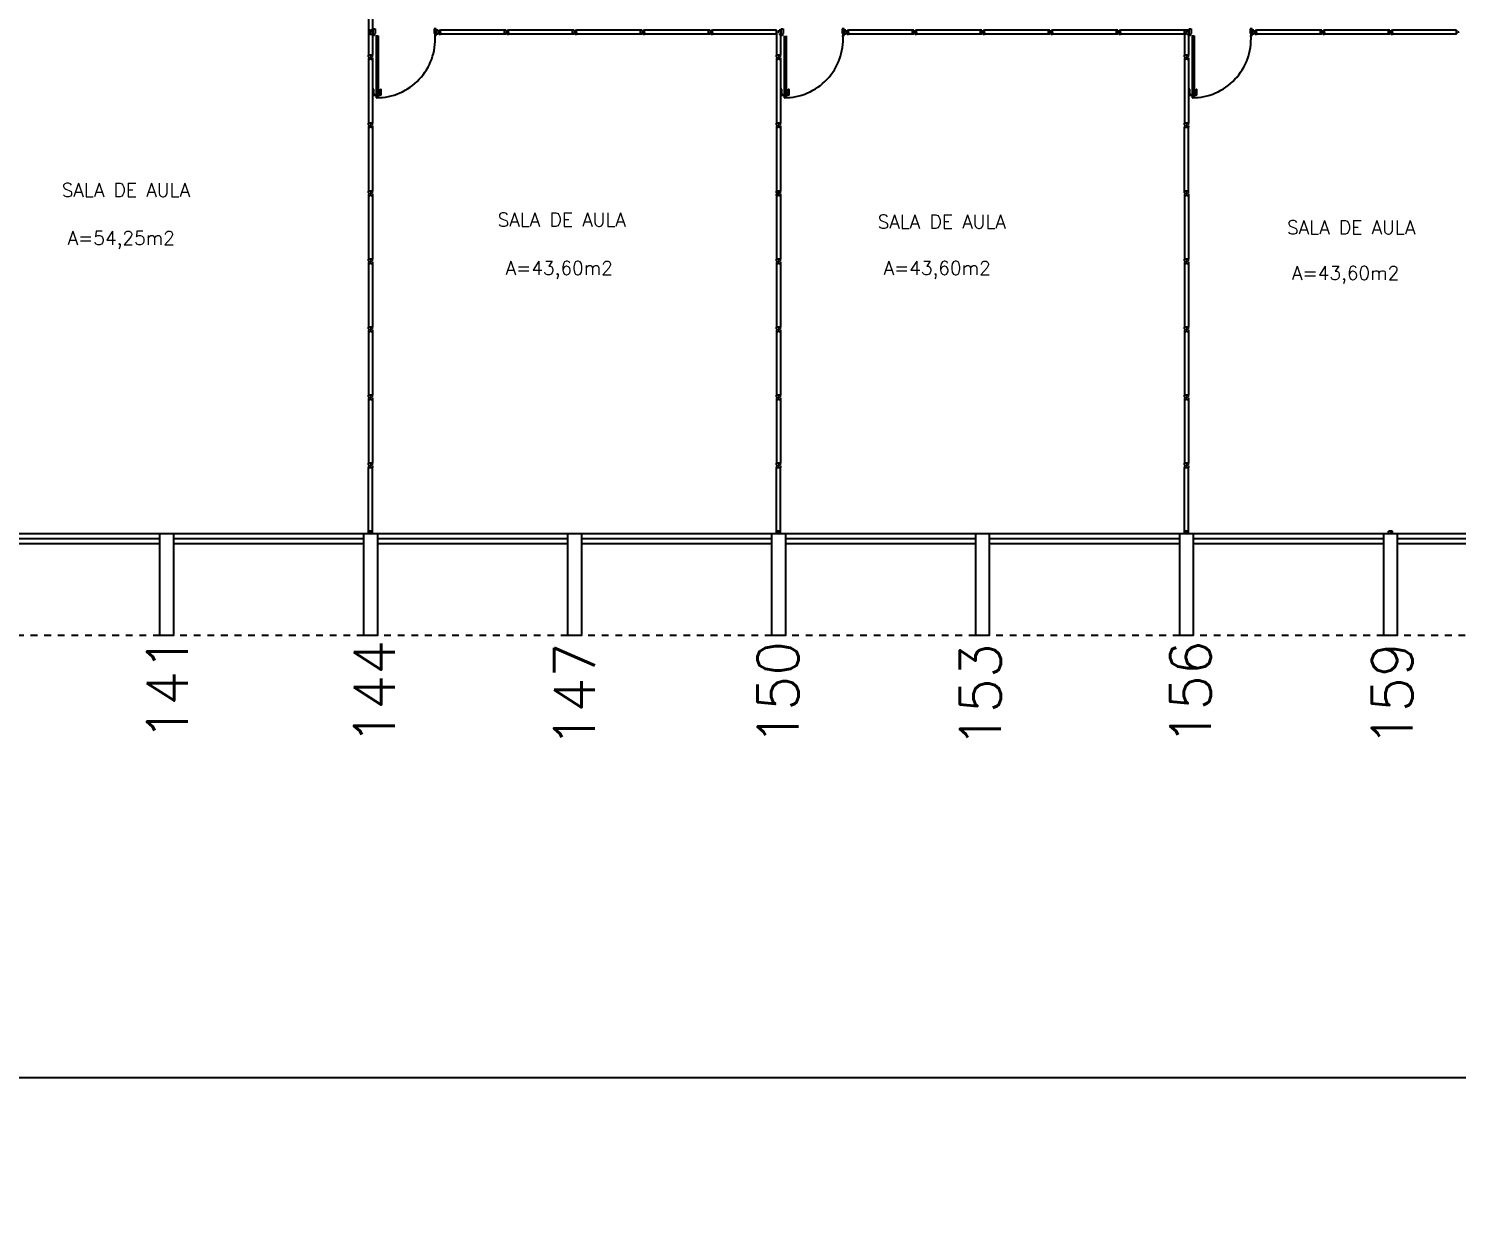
# Model space of a CAD drawing. Extents: x -250 to -5, y 354 to 449.
# Drawn here: x -97.63 to -76.63, y 356.9 to 374.32 of the extents above; entities that cross this region are included whole.
import ezdxf
from ezdxf.enums import TextEntityAlignment as Align

# ---------------------------------------------------------------- set-up
doc = ezdxf.new("R2010")
doc.units = 0
doc.header["$LTSCALE"] = 0.02
doc.header["$MEASUREMENT"] = 0
doc.header["$PDMODE"] = 98
doc.linetypes.add('HIDDEN2', pattern=[0.1875, 0.125, -0.0625])
doc.layers.get('0').update_dxf_attribs({"linetype": 'CONTINUOUS'})
doc.layers.get('DEFPOINTS').update_dxf_attribs({"linetype": 'CONTINUOUS'})
for name, color, linetype in [('ALV', 2, 'CONTINUOUS'), ('DIV', 2, 'CONTINUOUS'), ('ESQ', 2, 'CONTINUOUS'), ('ESTR', 3, 'CONTINUOUS'), ('NOPILAR1', 2, 'CONTINUOUS'), ('PROJ', 1, 'HIDDEN2'), ('TEXTO', 2, 'CONTINUOUS'), ('TEXTO-CENTRO-CUSTO', 2, 'CONTINUOUS'), ('ÁREA', 2, 'CONTINUOUS')]:
    doc.layers.add(name, color=color, linetype=linetype)
doc.styles.add('1', font='romans.shx')
doc.styles.add('NOPILAR', font='simplex.shx', dxfattribs={"height": 0.6})
doc.styles.add('UNB-100', font='simplex.shx', dxfattribs={"height": 0.2})
doc.dimstyles.new('1-600', dxfattribs={"dimtxt": 1.1, "dimasz": 2.5, "dimexe": 2, "dimexo": 4, "dimgap": 0.2, "dimtad": 1, "dimdec": 0, "dimzin": 4, "dimdsep": 46, "dimlunit": 6, "dimtxsty": '1', "dimblk1": 'NONE', "dimblk2": 'NONE', "dimsah": 1, "dimcen": 0, "dimclrd": 2, "dimclre": 2, "dimclrt": 2, "dimadec": 0, "dimazin": 0, "dimtfac": 1, "dimtdec": 0, "dimtmove": 2, "dimatfit": 3, "dimldrblk": 'NONE', "dimfxl": 0, "dimtolj": 1, "dimtzin": 0, "dimarcsym": 0})

# ---------------------------------------------------------------- blocks, each defined once
blk = doc.blocks.new('*D53')
at = {"color": 2, "linetype": 'ByBlock', "transparency": 16777216}
for p, q in [((-187.088, 351.649), (-187.088, 347.149)), ((-46.088, 351.649), (-46.088, 347.149)), ((-187.088, 349.149), (-46.088, 349.149))]:
    blk.add_line(p, q, dxfattribs=at)
at = {"layer": 'DEFPOINTS', "color": 0, "linetype": 'ByBlock', "transparency": 16777216}
for p in [(-187.088, 355.649), (-46.088, 355.649), (-46.088, 349.149)]:
    blk.add_point(p, dxfattribs=at)
at = {"color": 2, "linetype": 'ByBlock', "transparency": 16777216, "insert": (-116.588, 350.082), "char_height": 1.1, "attachment_point": 5, "style": '1'}
blk.add_mtext('\\A1;Biologia', dxfattribs=at)
blk = doc.blocks.new('_NONE')
at = {"color": 0, "linetype": 'ByBlock'}
blk.add_circle((0, 0), 0.25, dxfattribs=at)
blk = doc.blocks.new('DIV-TTS')
for p, q in [((-0.0051, 0), (0.0051, 0)), ((0, -0.0051), (0, 0.0051)), ((0.0205, 0.006), (0.03, 0.006)), ((0.0205, -0.006), (0.0205, 0.006)), ((0.03, 0.03), (0.97, 0.03)), ((0.03, 0.03), (0.03, -0.03)), ((0.03, 0.009), (0.03, 0.027)), ((0.03, 0.005), (0.03, -0.005)), ((0.97, 0.03), (0.97, -0.03)), ((0.9795, 0.006), (0.97, 0.006)), ((0.97, 0.005), (0.97, -0.005)), ((0.9795, -0.006), (0.9795, 0.006)), ((1.0051, 0), (0.9949, 0)), ((0.9949, 0), (1.0051, 0)), ((1, -0.0051), (1, 0.0051)), ((0.0205, -0.006), (0.03, -0.006)), ((0.03, -0.03), (0.03, -0.009)), ((0.03, -0.009), (0.03, -0.027)), ((0.03, -0.03), (0.97, -0.03)), ((0.9795, -0.006), (0.97, -0.006))]:
    blk.add_line(p, q)
blk = doc.blocks.new('MTINI-TTS')
for p, q in [((-0.03, 0.008), (-0.03, 0.03)), ((0.03, 0.03), (-0.03, 0.03)), ((-0.03, 0.008), (-0.02, 0.008)), ((-0.009, 0.03), (-0.027, 0.03)), ((-0.02, 0.008), (-0.02, 0)), ((-0.001, 0), (-0.02, 0)), ((-0.006, 0.02), (-0.006, 0.03)), ((-0.006, 0.023), (-0.006, 0.027)), ((-0.006, 0.02), (0.006, 0.02)), ((0.005, 0.03), (-0.005, 0.03)), ((0.005, 0), (-0.005, 0)), ((0.004, 0.02), (-0.004, 0.02)), ((0.02, 0), (-0.001, 0)), ((0, -0.005), (0, 0.005)), ((0.006, 0.02), (0.006, 0.03)), ((0.006, 0.023), (0.006, 0.027)), ((0.009, 0.03), (0.027, 0.03)), ((0.03, 0.008), (0.02, 0.008)), ((0.02, 0), (0.02, 0.008)), ((0.03, 0.008), (0.03, 0.03))]:
    blk.add_line(p, q)
blk = doc.blocks.new('DIVMT-TTS')
for p, q in [((-0.03, 0.03), (-0.03, 0.006)), ((-0.008, 0.03), (-0.03, 0.03)), ((-0.0185, 0.006), (-0.03, 0.006)), ((-0.0185, -0.006), (-0.0185, 0.006)), ((-0.008, 0.03), (-0.008, 0.02)), ((-0.008, 0.02), (0.008, 0.02)), ((-0.0051, 0), (0.0051, 0)), ((0.0051, 0), (-0.0051, 0)), ((-0.0051, 0), (0.0051, 0)), ((0, -0.0051), (0, 0.0051)), ((0, 0.0051), (0, -0.0051)), ((0.008, 0.03), (0.008, 0.02)), ((0.008, 0.03), (0.03, 0.03)), ((0.0205, 0.006), (0.03, 0.006)), ((0.0205, -0.006), (0.0205, 0.006)), ((0.0205, 0.006), (0.0205, -0.006)), ((0.0205, 0.006), (0.03, 0.006)), ((0.97, 0.03), (0.03, 0.03)), ((0.03, 0.006), (0.03, 0.03)), ((0.03, -0.03), (0.03, 0.03)), ((0.03, -0.005), (0.03, 0.005)), ((0.97, -0.03), (0.97, 0.03)), ((0.97, 0.03), (0.97, 0.009)), ((0.97, 0.009), (0.97, 0.027)), ((0.9795, 0.006), (0.97, 0.006)), ((0.97, -0.005), (0.97, 0.005)), ((0.9795, 0.006), (0.9795, -0.006)), ((1.0051, 0), (0.9949, 0)), ((1, 0.0051), (1, -0.0051)), ((-0.0185, -0.006), (-0.03, -0.006)), ((-0.03, -0.03), (-0.03, -0.006)), ((-0.008, -0.03), (-0.03, -0.03)), ((-0.008, -0.03), (-0.008, -0.02)), ((-0.008, -0.02), (0.008, -0.02)), ((0.008, -0.03), (0.008, -0.02)), ((0.008, -0.03), (0.03, -0.03)), ((0.0205, -0.006), (0.03, -0.006)), ((0.0205, -0.006), (0.03, -0.006)), ((0.03, -0.006), (0.03, -0.03)), ((0.97, -0.03), (0.03, -0.03)), ((0.9795, -0.006), (0.97, -0.006)), ((0.97, -0.009), (0.97, -0.027))]:
    blk.add_line(p, q)
blk = doc.blocks.new('MTT-TTS')
for p, q in [((-0.008, 0.03), (-0.03, 0.03)), ((-0.03, 0.03), (-0.03, 0.006)), ((-0.0185, 0.006), (-0.03, 0.006)), ((-0.0185, -0.006), (-0.0185, 0.006)), ((-0.008, 0.03), (-0.008, 0.02)), ((-0.008, 0.02), (0.008, 0.02)), ((-0.0051, 0), (0.0051, 0)), ((0, -0.0051), (0, 0.0051)), ((0.008, 0.03), (0.03, 0.03)), ((0.008, 0.03), (0.008, 0.02)), ((0.0205, -0.006), (0.0205, 0.006)), ((0.0205, 0.006), (0.03, 0.006)), ((0.03, 0.006), (0.03, 0.03)), ((-0.03, -0.03), (-0.03, -0.006)), ((-0.0185, -0.006), (-0.03, -0.006)), ((-0.008, -0.03), (-0.03, -0.03)), ((-0.008, -0.02), (0.008, -0.02)), ((-0.008, -0.03), (-0.008, -0.02)), ((0.008, -0.03), (0.008, -0.02)), ((0.008, -0.03), (0.03, -0.03)), ((0.0205, -0.006), (0.03, -0.006)), ((0.03, -0.006), (0.03, -0.03))]:
    blk.add_line(p, q)

msp = doc.modelspace()

# ---------------------------------------------------------------- linework, layer by layer
at = {"layer": 'ALV'}
for p, q in [((-80.602, 374.237), (-80.626, 374.237)), ((-80.59, 374.237), (-80.566, 374.237)), ((-80.514, 374.213), (-80.484, 374.213))]:
    msp.add_line(p, q, dxfattribs=at)
at = {"layer": 'DIV'}
for p, q in [((-92.624, 374.297), (-92.564, 374.297)), ((-92.624, 374.275), (-92.624, 374.297)), ((-92.624, 374.297), (-92.6, 374.297)), ((-92.624, 374.275), (-92.614, 374.275)), ((-92.624, 374.259), (-92.614, 374.259)), ((-92.624, 374.259), (-92.624, 374.237)), ((-92.6, 374.237), (-92.624, 374.237)), ((-92.624, 374.237), (-92.564, 374.237)), ((-92.603, 374.297), (-92.621, 374.297)), ((-92.614, 374.275), (-92.614, 374.259)), ((-92.6, 374.288), (-92.6, 374.297)), ((-92.6, 374.286), (-92.6, 374.297)), ((-92.588, 374.288), (-92.6, 374.288)), ((-92.6, 374.286), (-92.588, 374.286)), ((-92.6, 374.247), (-92.588, 374.247)), ((-92.6, 374.247), (-92.6, 374.237)), ((-92.588, 374.247), (-92.6, 374.247)), ((-92.6, 374.247), (-92.6, 374.237)), ((-92.599, 374.297), (-92.589, 374.297)), ((-92.589, 374.267), (-92.599, 374.267)), ((-92.599, 374.267), (-92.589, 374.267)), ((-92.589, 374.267), (-92.599, 374.267)), ((-92.599, 374.237), (-92.589, 374.237)), ((-92.594, 374.262), (-92.594, 374.272)), ((-92.594, 374.272), (-92.594, 374.262)), ((-92.594, 374.262), (-92.594, 374.272)), ((-92.594, 374.272), (-92.594, 374.262)), ((-92.588, 374.288), (-92.588, 374.297)), ((-92.588, 374.286), (-92.588, 374.297)), ((-92.564, 374.297), (-92.588, 374.297)), ((-92.588, 374.247), (-92.588, 374.237)), ((-92.588, 374.247), (-92.588, 374.237)), ((-92.588, 374.237), (-92.564, 374.237)), ((-92.585, 374.297), (-92.567, 374.297)), ((-92.564, 374.297), (-92.585, 374.297)), ((-92.564, 374.275), (-92.574, 374.275)), ((-92.574, 374.275), (-92.574, 374.259)), ((-92.564, 374.259), (-92.574, 374.259)), ((-92.564, 374.275), (-92.564, 374.297)), ((-92.564, 374.259), (-92.564, 374.237)), ((-92.557, 374.302), (-92.557, 374.317)), ((-92.557, 374.317), (-92.527, 374.317)), ((-92.557, 374.232), (-92.557, 374.302)), ((-92.557, 374.217), (-92.557, 374.233)), ((-92.537, 374.247), (-92.537, 374.217)), ((-92.537, 374.247), (-92.527, 374.247)), ((-92.527, 374.317), (-92.527, 374.247)), ((-91.659, 374.317), (-91.659, 374.247)), ((-91.629, 374.317), (-91.659, 374.317)), ((-91.649, 374.247), (-91.659, 374.247)), ((-91.649, 374.247), (-91.649, 374.217)), ((-91.646, 374.317), (-91.646, 374.297)), ((-91.646, 374.297), (-91.63, 374.297)), ((-91.646, 374.237), (-91.63, 374.237)), ((-91.646, 374.217), (-91.646, 374.237)), ((-91.629, 374.302), (-91.629, 374.317)), ((-91.629, 374.232), (-91.629, 374.302)), ((-91.629, 374.217), (-91.629, 374.233)), ((-86.626, 374.237), (-86.626, 373.927)), ((-86.624, 374.275), (-86.624, 374.297)), ((-86.624, 374.275), (-86.614, 374.275)), ((-86.624, 374.259), (-86.614, 374.259)), ((-86.624, 374.259), (-86.624, 374.237)), ((-86.614, 374.275), (-86.614, 374.259)), ((-86.588, 374.288), (-86.588, 374.297)), ((-86.588, 374.286), (-86.588, 374.297)), ((-86.564, 374.297), (-86.588, 374.297)), ((-86.588, 374.247), (-86.588, 374.237)), ((-86.588, 374.247), (-86.588, 374.237)), ((-86.588, 374.237), (-86.564, 374.237)), ((-86.585, 374.297), (-86.567, 374.297)), ((-86.564, 374.297), (-86.585, 374.297)), ((-86.564, 374.275), (-86.574, 374.275)), ((-86.574, 374.275), (-86.574, 374.259)), ((-86.564, 374.259), (-86.574, 374.259)), ((-86.566, 374.237), (-86.566, 373.927)), ((-86.564, 374.275), (-86.564, 374.297)), ((-86.564, 374.259), (-86.564, 374.237)), ((-86.559, 374.302), (-86.559, 374.317)), ((-86.559, 374.317), (-86.529, 374.317)), ((-86.559, 374.232), (-86.559, 374.302)), ((-86.559, 374.217), (-86.559, 374.233)), ((-86.539, 374.247), (-86.539, 374.217)), ((-86.539, 374.247), (-86.529, 374.247)), ((-86.529, 374.317), (-86.529, 374.247)), ((-85.66, 374.317), (-85.66, 374.247)), ((-85.63, 374.317), (-85.66, 374.317)), ((-85.65, 374.247), (-85.66, 374.247)), ((-85.65, 374.247), (-85.65, 374.217)), ((-85.647, 374.317), (-85.647, 374.297)), ((-85.647, 374.297), (-85.632, 374.297)), ((-85.647, 374.237), (-85.632, 374.237)), ((-85.647, 374.217), (-85.647, 374.237)), ((-85.63, 374.302), (-85.63, 374.317)), ((-85.63, 374.232), (-85.63, 374.302)), ((-85.63, 374.217), (-85.63, 374.233)), ((-80.602, 374.297), (-80.626, 374.297)), ((-80.626, 374.275), (-80.626, 374.297)), ((-80.566, 374.297), (-80.626, 374.297)), ((-80.626, 374.275), (-80.616, 374.275)), ((-80.626, 374.259), (-80.616, 374.259)), ((-80.626, 374.259), (-80.626, 374.237)), ((-80.626, 374.237), (-80.626, 373.927)), ((-80.616, 374.259), (-80.616, 374.275)), ((-80.602, 374.288), (-80.602, 374.297)), ((-80.602, 374.288), (-80.602, 374.297)), ((-80.59, 374.288), (-80.602, 374.288)), ((-80.602, 374.288), (-80.59, 374.288)), ((-80.602, 374.249), (-80.602, 374.237)), ((-80.59, 374.249), (-80.602, 374.249)), ((-80.591, 374.297), (-80.601, 374.297)), ((-80.591, 374.267), (-80.601, 374.267)), ((-80.601, 374.267), (-80.591, 374.267)), ((-80.596, 374.262), (-80.596, 374.272)), ((-80.596, 374.272), (-80.596, 374.262)), ((-80.596, 374.262), (-80.596, 374.272)), ((-80.59, 374.297), (-80.566, 374.297)), ((-80.59, 374.288), (-80.59, 374.297)), ((-80.59, 374.288), (-80.59, 374.297)), ((-80.59, 374.249), (-80.59, 374.237)), ((-80.566, 374.275), (-80.576, 374.275)), ((-80.576, 374.259), (-80.576, 374.275)), ((-80.566, 374.259), (-80.576, 374.259)), ((-80.566, 374.275), (-80.566, 374.297)), ((-80.566, 374.259), (-80.566, 374.237)), ((-80.566, 374.237), (-80.566, 373.927)), ((-80.559, 374.302), (-80.559, 374.317)), ((-80.559, 374.317), (-80.529, 374.317)), ((-80.559, 374.232), (-80.559, 374.302)), ((-80.559, 374.217), (-80.559, 374.233)), ((-80.539, 374.247), (-80.539, 374.217)), ((-80.539, 374.247), (-80.529, 374.247)), ((-80.529, 374.317), (-80.529, 374.247)), ((-79.66, 374.317), (-79.66, 374.247)), ((-79.63, 374.317), (-79.66, 374.317)), ((-79.65, 374.247), (-79.66, 374.247)), ((-79.65, 374.247), (-79.65, 374.217)), ((-79.647, 374.317), (-79.647, 374.297)), ((-79.647, 374.297), (-79.632, 374.297)), ((-79.647, 374.237), (-79.632, 374.237)), ((-79.647, 374.217), (-79.647, 374.237)), ((-79.63, 374.302), (-79.63, 374.317)), ((-79.63, 374.232), (-79.63, 374.302)), ((-79.63, 374.217), (-79.63, 374.233)), ((-92.537, 374.217), (-92.558, 374.217)), ((-92.513, 374.213), (-92.513, 373.299)), ((-92.513, 374.213), (-92.483, 374.213)), ((-92.483, 374.213), (-92.483, 373.299)), ((-91.649, 374.217), (-91.629, 374.217)), ((-86.539, 374.217), (-86.56, 374.217)), ((-86.514, 374.213), (-86.514, 373.299)), ((-86.484, 374.213), (-86.484, 373.299)), ((-85.65, 374.217), (-85.63, 374.217)), ((-80.539, 374.217), (-80.56, 374.217)), ((-80.514, 374.213), (-80.514, 373.299)), ((-80.484, 374.213), (-80.484, 373.299)), ((-79.65, 374.217), (-79.63, 374.217)), ((-86.602, 373.927), (-86.626, 373.927)), ((-86.626, 373.905), (-86.626, 373.927)), ((-86.566, 373.927), (-86.626, 373.927)), ((-86.626, 373.905), (-86.616, 373.905)), ((-86.626, 373.889), (-86.616, 373.889)), ((-86.626, 373.889), (-86.626, 373.867)), ((-86.626, 373.867), (-86.602, 373.867)), ((-86.616, 373.889), (-86.616, 373.905)), ((-86.602, 373.918), (-86.602, 373.927)), ((-86.602, 373.918), (-86.602, 373.927)), ((-86.59, 373.918), (-86.602, 373.918)), ((-86.602, 373.918), (-86.59, 373.918)), ((-86.602, 373.879), (-86.602, 373.867)), ((-86.59, 373.879), (-86.602, 373.879)), ((-86.591, 373.927), (-86.601, 373.927)), ((-86.591, 373.897), (-86.601, 373.897)), ((-86.601, 373.897), (-86.591, 373.897)), ((-86.596, 373.892), (-86.596, 373.902)), ((-86.596, 373.902), (-86.596, 373.892)), ((-86.596, 373.892), (-86.596, 373.902)), ((-86.59, 373.927), (-86.566, 373.927)), ((-86.59, 373.918), (-86.59, 373.927)), ((-86.59, 373.918), (-86.59, 373.927)), ((-86.59, 373.879), (-86.59, 373.867)), ((-86.566, 373.867), (-86.59, 373.867)), ((-86.566, 373.905), (-86.576, 373.905)), ((-86.576, 373.889), (-86.576, 373.905)), ((-86.566, 373.889), (-86.576, 373.889)), ((-86.566, 373.905), (-86.566, 373.927)), ((-86.566, 373.889), (-86.566, 373.867)), ((-80.602, 373.927), (-80.626, 373.927)), ((-80.626, 373.905), (-80.626, 373.927)), ((-80.566, 373.927), (-80.626, 373.927)), ((-80.626, 373.905), (-80.616, 373.905)), ((-80.626, 373.889), (-80.616, 373.889)), ((-80.626, 373.889), (-80.626, 373.867)), ((-80.616, 373.889), (-80.616, 373.905)), ((-80.602, 373.918), (-80.602, 373.927)), ((-80.602, 373.918), (-80.602, 373.927)), ((-80.59, 373.918), (-80.602, 373.918)), ((-80.602, 373.918), (-80.59, 373.918)), ((-80.602, 373.879), (-80.602, 373.867)), ((-80.59, 373.879), (-80.602, 373.879)), ((-80.591, 373.927), (-80.601, 373.927)), ((-80.591, 373.897), (-80.601, 373.897)), ((-80.601, 373.897), (-80.591, 373.897)), ((-80.596, 373.892), (-80.596, 373.902)), ((-80.596, 373.902), (-80.596, 373.892)), ((-80.596, 373.892), (-80.596, 373.902)), ((-80.59, 373.927), (-80.566, 373.927)), ((-80.59, 373.918), (-80.59, 373.927)), ((-80.59, 373.918), (-80.59, 373.927)), ((-80.59, 373.879), (-80.59, 373.867)), ((-80.566, 373.905), (-80.576, 373.905)), ((-80.576, 373.889), (-80.576, 373.905)), ((-80.566, 373.889), (-80.576, 373.889)), ((-80.566, 373.905), (-80.566, 373.927)), ((-80.566, 373.889), (-80.566, 373.867)), ((-92.546, 373.429), (-92.556, 373.429)), ((-92.556, 373.339), (-92.556, 373.429)), ((-92.546, 373.349), (-92.546, 373.429)), ((-92.451, 373.429), (-92.441, 373.429)), ((-92.451, 373.349), (-92.451, 373.429)), ((-92.441, 373.339), (-92.441, 373.429)), ((-86.547, 373.429), (-86.557, 373.429)), ((-86.557, 373.339), (-86.557, 373.429)), ((-86.547, 373.349), (-86.547, 373.429)), ((-86.452, 373.429), (-86.442, 373.429)), ((-86.452, 373.349), (-86.452, 373.429)), ((-86.442, 373.339), (-86.442, 373.429)), ((-80.547, 373.429), (-80.557, 373.429)), ((-80.557, 373.339), (-80.557, 373.429)), ((-80.547, 373.349), (-80.547, 373.429)), ((-80.452, 373.429), (-80.442, 373.429)), ((-80.452, 373.349), (-80.452, 373.429)), ((-80.442, 373.339), (-80.442, 373.429)), ((-92.556, 373.339), (-92.516, 373.339)), ((-92.546, 373.349), (-92.516, 373.349)), ((-92.483, 373.299), (-92.513, 373.299)), ((-92.451, 373.349), (-92.481, 373.349)), ((-92.441, 373.339), (-92.481, 373.339)), ((-86.557, 373.339), (-86.517, 373.339)), ((-86.547, 373.349), (-86.517, 373.349)), ((-86.484, 373.299), (-86.514, 373.299)), ((-86.452, 373.349), (-86.482, 373.349)), ((-86.442, 373.339), (-86.482, 373.339)), ((-80.557, 373.339), (-80.517, 373.339)), ((-80.547, 373.349), (-80.517, 373.349)), ((-80.484, 373.299), (-80.514, 373.299)), ((-80.452, 373.349), (-80.482, 373.349)), ((-80.442, 373.339), (-80.482, 373.339)), ((-80.602, 371.927), (-80.626, 371.927)), ((-80.626, 371.905), (-80.626, 371.927)), ((-80.566, 371.927), (-80.626, 371.927)), ((-80.602, 371.918), (-80.602, 371.927)), ((-80.602, 371.918), (-80.602, 371.927)), ((-80.591, 371.927), (-80.601, 371.927)), ((-80.59, 371.927), (-80.566, 371.927)), ((-80.59, 371.918), (-80.59, 371.927)), ((-80.59, 371.918), (-80.59, 371.927)), ((-80.566, 371.905), (-80.566, 371.927)), ((-80.626, 371.905), (-80.616, 371.905)), ((-80.626, 371.889), (-80.616, 371.889)), ((-80.626, 371.889), (-80.626, 371.867)), ((-80.566, 371.867), (-80.626, 371.867)), ((-80.626, 371.867), (-80.605, 371.867)), ((-80.626, 371.867), (-80.602, 371.867)), ((-80.605, 371.867), (-80.623, 371.867)), ((-80.616, 371.889), (-80.616, 371.905)), ((-80.59, 371.918), (-80.602, 371.918)), ((-80.602, 371.918), (-80.59, 371.918)), ((-80.602, 371.879), (-80.602, 371.867)), ((-80.59, 371.879), (-80.602, 371.879)), ((-80.602, 371.877), (-80.59, 371.877)), ((-80.602, 371.877), (-80.602, 371.867)), ((-80.601, 371.897), (-80.591, 371.897)), ((-80.591, 371.897), (-80.601, 371.897)), ((-80.601, 371.897), (-80.591, 371.897)), ((-80.591, 371.867), (-80.601, 371.867)), ((-80.596, 371.902), (-80.596, 371.892)), ((-80.596, 371.892), (-80.596, 371.902)), ((-80.596, 371.902), (-80.596, 371.892)), ((-80.596, 371.892), (-80.596, 371.902)), ((-80.59, 371.879), (-80.59, 371.867)), ((-80.59, 371.877), (-80.59, 371.867)), ((-80.566, 371.867), (-80.59, 371.867)), ((-80.587, 371.867), (-80.569, 371.867)), ((-80.566, 371.905), (-80.576, 371.905)), ((-80.576, 371.889), (-80.576, 371.905)), ((-80.566, 371.889), (-80.576, 371.889)), ((-80.566, 371.889), (-80.566, 371.867))]:
    msp.add_line(p, q, dxfattribs=at)
at = {"layer": 'DIV', "color": 1}
for centre in [(-92.51, 374.167), (-86.512, 374.167), (-80.512, 374.167)]:
    msp.add_arc(centre, 0.865, 270, 3.3214, dxfattribs=at)
at = {"layer": 'ESQ', "color": 1}
for p, q in [((-98.496, 366.897), (-95.696, 366.897)), ((-95.496, 366.897), (-92.696, 366.897)), ((-92.496, 366.897), (-89.696, 366.897)), ((-89.496, 366.897), (-86.696, 366.897)), ((-86.496, 366.897), (-83.696, 366.897)), ((-83.496, 366.897), (-80.696, 366.897)), ((-80.496, 366.897), (-77.696, 366.897)), ((-77.496, 366.897), (-74.696, 366.897)), ((-98.496, 366.822), (-95.696, 366.822)), ((-98.496, 366.747), (-95.696, 366.747)), ((-95.496, 366.822), (-92.696, 366.822)), ((-95.496, 366.747), (-92.696, 366.747)), ((-92.496, 366.822), (-89.696, 366.822)), ((-92.496, 366.747), (-89.696, 366.747)), ((-89.496, 366.822), (-86.696, 366.822)), ((-89.496, 366.747), (-86.696, 366.747)), ((-86.496, 366.822), (-83.696, 366.822)), ((-86.496, 366.747), (-83.696, 366.747)), ((-83.496, 366.822), (-80.696, 366.822)), ((-83.496, 366.747), (-80.696, 366.747)), ((-80.496, 366.822), (-77.696, 366.822)), ((-80.496, 366.747), (-77.696, 366.747)), ((-77.496, 366.822), (-74.696, 366.822)), ((-77.496, 366.747), (-74.696, 366.747))]:
    msp.add_line(p, q, dxfattribs=at)
at = {"layer": 'ESTR'}
for points in [[(-95.496, 366.897), (-95.496, 365.397), (-95.696, 365.397), (-95.696, 366.897)], [(-92.496, 366.897), (-92.496, 365.397), (-92.696, 365.397), (-92.696, 366.897)], [(-89.496, 366.897), (-89.496, 365.397), (-89.696, 365.397), (-89.696, 366.897)], [(-86.496, 366.897), (-86.496, 365.397), (-86.696, 365.397), (-86.696, 366.897)], [(-83.496, 366.897), (-83.496, 365.397), (-83.696, 365.397), (-83.696, 366.897)], [(-80.496, 366.897), (-80.496, 365.397), (-80.696, 365.397), (-80.696, 366.897)], [(-77.496, 366.897), (-77.496, 365.397), (-77.696, 365.397), (-77.696, 366.897)]]:
    msp.add_lwpolyline(points, close=True, dxfattribs=at)
at = {"layer": 'PROJ'}
for p, q in [((-95.696, 365.397), (-98.496, 365.397)), ((-92.696, 365.397), (-95.496, 365.397)), ((-89.696, 365.397), (-92.496, 365.397)), ((-86.696, 365.397), (-89.496, 365.397)), ((-83.696, 365.397), (-86.496, 365.397)), ((-80.696, 365.397), (-83.496, 365.397)), ((-77.696, 365.397), (-80.496, 365.397)), ((-74.696, 365.397), (-77.496, 365.397))]:
    msp.add_line(p, q, dxfattribs=at)

# ---------------------------------------------------------------- block references
at = {"layer": 'DIV', "rotation": 90}
for name, p in [('DIVMT-TTS', (-92.596, 373.897)), ('DIVMT-TTS', (-92.596, 372.897)), ('DIVMT-TTS', (-86.596, 372.897)), ('DIVMT-TTS', (-80.596, 372.897)), ('DIVMT-TTS', (-92.596, 371.897)), ('DIVMT-TTS', (-86.596, 371.897)), ('DIV-TTS', (-80.596, 371.897)), ('DIVMT-TTS', (-92.596, 370.897)), ('DIVMT-TTS', (-86.596, 370.897)), ('DIVMT-TTS', (-80.596, 370.897)), ('DIVMT-TTS', (-92.596, 369.897)), ('DIVMT-TTS', (-86.596, 369.897)), ('DIVMT-TTS', (-80.596, 369.897)), ('DIVMT-TTS', (-92.596, 368.897)), ('DIVMT-TTS', (-86.596, 368.897)), ('DIVMT-TTS', (-80.596, 368.897)), ('DIVMT-TTS', (-92.596, 367.897)), ('DIVMT-TTS', (-86.596, 367.897)), ('DIVMT-TTS', (-80.596, 367.897)), ('DIV-TTS', (-92.596, 366.897)), ('DIV-TTS', (-86.596, 366.897)), ('DIV-TTS', (-80.596, 366.897))]:
    msp.add_blockref(name, p, dxfattribs=at)
at = {"layer": 'DIV'}
for name, p in [('DIVMT-TTS', (-91.596, 374.267)), ('DIVMT-TTS', (-90.596, 374.267)), ('DIVMT-TTS', (-89.596, 374.267)), ('DIVMT-TTS', (-88.596, 374.267)), ('DIVMT-TTS', (-87.596, 374.267)), ('DIVMT-TTS', (-85.596, 374.267)), ('DIVMT-TTS', (-84.596, 374.267)), ('DIVMT-TTS', (-83.596, 374.267)), ('DIVMT-TTS', (-82.596, 374.267)), ('DIVMT-TTS', (-81.596, 374.267)), ('DIVMT-TTS', (-79.596, 374.267)), ('DIVMT-TTS', (-78.596, 374.267)), ('DIVMT-TTS', (-77.596, 374.267)), ('MTT-TTS', (-86.596, 371.897)), ('MTINI-TTS', (-92.596, 366.897)), ('MTINI-TTS', (-86.596, 366.897)), ('MTINI-TTS', (-80.596, 366.897)), ('MTINI-TTS', (-77.596, 366.897))]:
    msp.add_blockref(name, p, dxfattribs=at)

# ---------------------------------------------------------------- texts
at = {"layer": 'NOPILAR1', "style": 'NOPILAR'}
for s, p in [('144', (-92.241, 363.786)), ('144', (-92.241, 363.786)), ('147', (-89.296, 363.746)), ('147', (-89.296, 363.746)), ('150', (-86.304, 363.773)), ('150', (-86.304, 363.773)), ('153', (-83.328, 363.739)), ('153', (-83.328, 363.739)), ('156', (-80.236, 363.781)), ('156', (-80.236, 363.781)), ('141', (-95.286, 363.846)), ('141', (-95.286, 363.846)), ('159', (-77.271, 363.754)), ('159', (-77.271, 363.754))]:
    msp.add_text(s, height=0.6, rotation=90, dxfattribs=at).set_placement(p)
at = {"layer": 'TEXTO', "style": 'UNB-100'}
for p in [(-97.138, 371.845), (-90.727, 371.409), (-85.138, 371.379), (-79.117, 371.295)]:
    msp.add_text('SALA DE AULA', height=0.2, dxfattribs=at).set_placement(p)
at = {"layer": 'ÁREA', "style": 'UNB-100'}
for s, p in [('A=54,25m2', (-96.263, 371.141)), ('A=43,60m2', (-89.821, 370.7)), ('A=43,60m2', (-84.263, 370.7)), ('A=43,60m2', (-78.255, 370.626))]:
    msp.add_text(s, height=0.2, dxfattribs=at).set_placement(p, align=Align.CENTER)

# ---------------------------------------------------------------- dimensions: what is measured, and where the dimension line sits
at = {"layer": 'TEXTO-CENTRO-CUSTO'}
dim = msp.add_aligned_dim(p1=(-197.696, 365.397), p2=(-56.696, 365.397), distance=-6.5, text='Biologia', dimstyle='1-600', dxfattribs=at)
dim.commit()
dim.dimension.update_dxf_attribs({"geometry": '*D53', "text_midpoint": (-127.196, 359.831), "insert": (-10.608, 9.749)})

doc.saveas('drawing.dxf')
